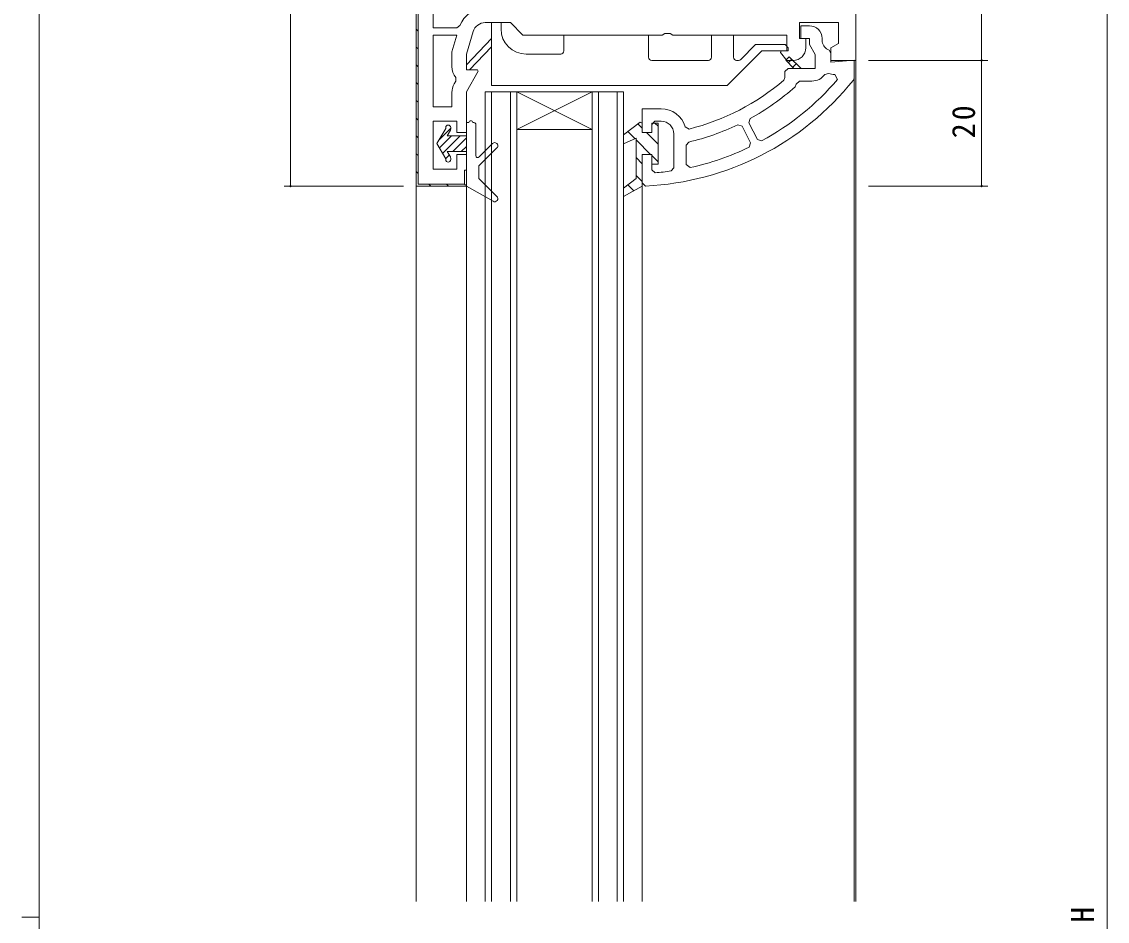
# Model space of a CAD drawing. Units: millimetres on the paper. Extents: x -420 to 373, y -297 to 267.
# Drawn here: x -420.5 to -247.7, y 1.2 to 144.4 of the extents above; entities that cross this region are included whole.
import ezdxf
from ezdxf.enums import TextEntityAlignment as Align

# ---------------------------------------------------------------- set-up
doc = ezdxf.new("R2010")
doc.units = ezdxf.units.MM
for name, color, linetype, lineweight in [('0-1_YKK_ZWAK', 7, 'Continuous', 9), ('0-3_YKK_12', 2, 'Continuous', 9), ('0-4_YKK_D', 6, 'Continuous', 9), ('0-6_YKK_13', 4, 'Continuous', 9), ('0-7_YKK_11', 7, 'Continuous', 9)]:
    doc.layers.add(name, color=color, linetype=linetype, lineweight=lineweight)
doc.styles.add('ＭＳ ゴシック', font='')
doc.styles.get('ＭＳ ゴシック').set_extended_font_data('MS Gothic')

msp = doc.modelspace()

# ---------------------------------------------------------------- linework, layer by layer
at = {"layer": '0-1_YKK_ZWAK'}
for p, q in [((-417.7, -260.6), (-417.7, 264.4)), ((-420.5, 1.9), (-417.7, 1.9))]:
    msp.add_line(p, q, dxfattribs=at)
at = {"layer": '0-3_YKK_12'}
for p, q in [((-357.725, 223.72), (-357.725, 4.395)), ((-287.725, 178.746), (-287.725, 4.395)), ((-288.025, 135.366), (-288.025, 4.395)), ((-346.725, 4.395), (-346.725, 133.246)), ((-324.725, 133.246), (-346.725, 133.246)), ((-345.725, 4.395), (-345.725, 133.246)), ((-342.725, 4.395), (-342.725, 133.246)), ((-341.725, 4.395), (-341.725, 133.246)), ((-341.725, 133.246), (-329.725, 127.246)), ((-329.725, 133.246), (-341.725, 127.246)), ((-329.725, 4.395), (-329.725, 133.246)), ((-328.725, 4.395), (-328.725, 133.246)), ((-325.725, 4.395), (-325.725, 133.246)), ((-324.725, 4.395), (-324.725, 133.246)), ((-341.725, 127.246), (-329.725, 127.246)), ((-349.725, 118.746), (-349.725, 4.395)), ((-321.725, 118.424), (-321.725, 4.395))]:
    msp.add_line(p, q, dxfattribs=at)
at = {"layer": '0-4_YKK_D'}
for p, q in [((-377.725, 208.246), (-377.725, 118.246)), ((-247.725, 171.246), (-247.725, -165.754)), ((-267.725, 169.246), (-267.725, 138.246)), ((-285.725, 138.246), (-266.725, 138.246)), ((-285.725, 138.246), (-266.725, 138.246)), ((-267.725, 138.246), (-267.725, 118.246)), ((-359.718, 118.246), (-378.725, 118.246)), ((-285.725, 118.246), (-266.725, 118.246))]:
    msp.add_line(p, q, dxfattribs=at)
for centre, start, end in [((-267.725, 138.246), 90, 270), ((-267.725, 138.246), 90, 270), ((-267.725, 138.246), 270, 90), ((-267.725, 138.246), 270, 90), ((-377.725, 118.246), 90, 270), ((-377.725, 118.246), 270, 90), ((-267.725, 118.246), 90, 270), ((-267.725, 118.246), 270, 90)]:
    msp.add_arc(centre, 0.106, start, end, dxfattribs=at)
at = {"layer": '0-6_YKK_13'}
for p, q in [((-345.717, 144.246), (-344.217, 144.246)), ((-345.717, 134.246), (-345.717, 144.246)), ((-344.217, 144.246), (-344.217, 143.246)), ((-345.717, 141.724), (-349.717, 137.546)), ((-349.217, 136.746), (-345.717, 140.409)), ((-306.051, 138.392), (-303.697, 140.746)), ((-340.217, 139.246), (-334.717, 139.246)), ((-320.217, 138.246), (-311.217, 138.246)), ((-302.717, 139.746), (-308.217, 134.246)), ((-306.717, 138.246), (-306.404, 138.246)), ((-349.717, 137.546), (-349.717, 136.746)), ((-349.717, 136.746), (-349.217, 136.746)), ((-308.217, 134.246), (-345.717, 134.246)), ((-349.725, 128.346), (-349.325, 128.346)), ((-349.725, 128.346), (-349.725, 118.246)), ((-348.725, 128.346), (-348.525, 128.346)), ((-348.225, 128.046), (-348.225, 123.084)), ((-354.425, 124.996), (-353.025, 127.421)), ((-354.076, 125.601), (-352.225, 127.452)), ((-354.026, 124.304), (-352.084, 126.246)), ((-353.533, 123.45), (-350.737, 126.246)), ((-353.025, 127.546), (-353.025, 127.421)), ((-352.78, 126.246), (-352.279, 127.113)), ((-352.78, 126.246), (-349.725, 126.246)), ((-352.225, 127.546), (-352.225, 127.313)), ((-354.425, 124.996), (-353.025, 122.571)), ((-351.89, 123.746), (-349.725, 125.911)), ((-350.543, 123.746), (-349.725, 124.564)), ((-345.579, 125.006), (-347.713, 122.872)), ((-353.04, 122.596), (-352.454, 123.182)), ((-352.78, 123.746), (-352.279, 122.878)), ((-352.78, 123.746), (-349.725, 123.746)), ((-352.225, 122.678), (-352.225, 122.446)), ((-347.725, 121.446), (-344.872, 124.299)), ((-353.025, 122.571), (-353.025, 122.446)), ((-347.725, 121.446), (-347.725, 119.446)), ((-347.725, 119.446), (-344.872, 116.6)), ((-345.474, 115.812), (-349.725, 118.246))]:
    msp.add_line(p, q, dxfattribs=at)
for points in [[(-334.217, 139.746), (-334.217, 142.246), (-320.717, 142.246), (-320.717, 138.746)], [(-310.717, 138.746), (-310.717, 142.246), (-307.217, 142.246), (-307.217, 138.746)], [(-303.697, 140.746), (-299.017, 140.746), (-298.517, 140.246), (-298.517, 139.746), (-302.717, 139.746)]]:
    msp.add_lwpolyline(points, dxfattribs=at)
for centre, radius, start, end in [((-340.217, 143.246), 4, 180, 270), ((-334.717, 139.746), 0.5, 270, 0), ((-320.217, 138.746), 0.5, 180, 270), ((-311.217, 138.746), 0.5, 270, 0), ((-306.717, 138.746), 0.5, 180, 270), ((-306.404, 138.746), 0.5, 270, 314.99998), ((-352.625, 127.546), 0.4, 0, 180), ((-349.025, 128.346), 0.3, 0, 180), ((-348.525, 128.046), 0.3, 0, 90), ((-352.625, 127.313), 0.4, 330, 0), ((-345.225, 124.653), 0.5, 314.99998, 135.00015), ((-352.625, 122.678), 0.4, 0, 30), ((-347.925, 123.084), 0.3, 180, 314.99997), ((-352.625, 122.446), 0.4, 180, 0), ((-345.225, 116.246), 0.5, 240.20996, 45.07144)]:
    msp.add_arc(centre, radius, start, end, dxfattribs=at)
at = {"layer": '0-7_YKK_11'}
for p, q in [((-355.025, 143.446), (-355.025, 183.946)), ((-357.725, 143.192), (-357.425, 142.892)), ((-355.025, 142.246), (-355.025, 130.846)), ((-357.725, 140.363), (-357.425, 140.064)), ((-297.924, 138.412), (-298.489, 137.846)), ((-357.725, 137.535), (-357.425, 137.235)), ((-299.025, 136.448), (-298.525, 136.948)), ((-298.525, 136.948), (-294.225, 136.948)), ((-297.217, 137.705), (-297.782, 137.139)), ((-296.51, 136.998), (-296.56, 136.948)), ((-292.689, 135.997), (-292.105, 136.175)), ((-291.071, 136.02), (-290.66, 135.195)), ((-357.725, 134.707), (-357.425, 134.407)), ((-357.725, 131.878), (-357.425, 131.578)), ((-357.725, 129.05), (-357.425, 128.75)), ((-322.417, 128.126), (-321.725, 127.434)), ((-320.225, 126.948), (-320.225, 128.048)), ((-319.71, 128.248), (-319.225, 127.762)), ((-303.42, 125.643), (-304.782, 128.317)), ((-357.725, 126.221), (-357.425, 125.921)), ((-324.023, 126.903), (-322.914, 125.794)), ((-321.039, 126.748), (-319.225, 124.934)), ((-314.281, 127.314), (-314.883, 127.66)), ((-322.725, 119.467), (-322.725, 125.882)), ((-322.725, 125.606), (-320.354, 123.235)), ((-314.34, 125.241), (-314.725, 124.754)), ((-302.735, 125.431), (-303.42, 125.643)), ((-357.725, 123.393), (-357.425, 123.093)), ((-322.725, 122.777), (-321.725, 121.777)), ((-320.238, 123.118), (-319.225, 122.106)), ((-357.725, 120.564), (-357.425, 120.265)), ((-349.725, 118.746), (-349.725, 120.746)), ((-322.725, 119.949), (-321.725, 118.949)), ((-355.706, 118.546), (-355.406, 118.246)), ((-352.878, 118.546), (-352.578, 118.246)), ((-350.096, 118.593), (-349.884, 118.38)), ((-324.043, 118.438), (-323.092, 117.487))]:
    msp.add_line(p, q, dxfattribs=at)
for points in [[(-357.725, 208.246), (-357.725, 118.246), (-349.725, 118.246), (-349.725, 123.246), (-351.225, 123.246), (-351.225, 120.946), (-355.025, 120.946), (-355.025, 128.546), (-351.225, 128.546), (-351.225, 126.746), (-349.725, 126.746), (-349.725, 133.246), (-347.835, 136.519), (-347.966, 136.746), (-349.725, 136.746), (-349.725, 139.246), (-348.653, 142.82)], [(-349.725, 118.746), (-349.725, 120.746), (-350.025, 120.746), (-350.025, 118.546), (-357.425, 118.546), (-357.425, 207.946), (-344.025, 207.946), (-344.025, 205.746), (-343.725, 205.746), (-343.725, 207.746)], [(-355.025, 143.446), (-355.025, 183.946), (-342.925, 183.946), (-342.925, 146.546), (-346.737, 146.546)], [(-295.725, 140.246), (-295.725, 141.746), (-296.725, 141.746), (-296.725, 144.246), (-290.525, 144.246), (-290.525, 140.939), (-291.725, 140.246), (-291.725, 138.246), (-287.725, 138.246), (-287.725, 169.246)], [(-350.758, 143.769), (-351.226, 143.446), (-355.025, 143.446)], [(-346.737, 144.246), (-342.725, 144.246), (-340.725, 142.246), (-318.591, 142.246), (-318.158, 142.496), (-317.292, 142.496), (-316.859, 142.246), (-298.725, 142.246), (-298.725, 139.746), (-299.63, 139.746), (-299.746, 139.501), (-298.725, 138.246), (-297.725, 138.246)], [(-298.525, 136.948), (-294.225, 136.948), (-294.225, 139.189), (-295.125, 140.748), (-295.125, 141.748), (-296.525, 141.748), (-296.525, 143.748), (-295.125, 143.748)], [(-355.025, 142.246), (-355.025, 130.846), (-352.025, 130.846), (-352.025, 133.112)], [(-352.025, 137.246), (-352.025, 139.583), (-351.226, 142.246), (-355.025, 142.246)], [(-293.125, 141.748), (-293.125, 141.305), (-293.11, 141.183)], [(-292.014, 139.856), (-291.725, 139.403), (-291.725, 137.97), (-288.025, 138.293), (-288.025, 135.422), (-288.134, 135.11)], [(-351.65, 134.512), (-351.39, 134.961), (-351.43, 135.52)], [(-299.025, 136.448), (-299.025, 135.497), (-299.2, 135.118)], [(-297.385, 134.047), (-297.217, 134.434), (-296.717, 134.948), (-294.725, 134.948)], [(-318.725, 130.548), (-321.725, 130.548), (-321.725, 126.948)], [(-320.225, 128.048), (-319.725, 128.548), (-318.725, 128.548)], [(-304.717, 124.418), (-304.488, 125.096), (-305.85, 127.77), (-306.511, 127.994)], [(-303.42, 125.643), (-304.782, 128.317), (-304.577, 128.983)], [(-316.725, 126.548), (-316.725, 121.135), (-317.154, 120.64)], [(-314.725, 124.754), (-314.725, 121.678), (-314.118, 121.189)], [(-321.202, 118.248), (-321.725, 118.748), (-321.725, 123.048)], [(-319.683, 120.351), (-320.225, 120.85), (-320.225, 123.048)]]:
    msp.add_lwpolyline(points, dxfattribs=at)
for points in [[(-296.459, 136.948), (-298.342, 138.83), (-298.908, 138.265), (-297.591, 136.948)], [(-322.725, 119.467), (-322.725, 125.882), (-324.725, 124.951), (-324.725, 126.368), (-322.055, 128.402), (-321.725, 128.23), (-321.725, 126.748), (-320.225, 126.748), (-320.225, 128.248), (-319.225, 128.248), (-319.225, 121.748), (-320.225, 121.748), (-320.225, 123.248), (-321.725, 123.248), (-321.725, 118.248), (-324.725, 116.58), (-324.725, 117.905)]]:
    msp.add_lwpolyline(points, close=True, dxfattribs=at)
for centre, radius, start, end in [((-346.737, 142.246), 4.3, 89.99997, 159.25763), ((-346.737, 142.246), 2, 89.99998, 163.30077), ((-295.125, 141.748), 2, 0, 89.99998), ((-297.725, 140.246), 2, 270, 359.99998), ((-291.17, 141.669), 2, 194.05469, 245.03664), ((-349.225, 137.246), 2.8, 179.99998, 218.05968), ((-323.291, 163.2), 45, 272.66092, 321.37575), ((-323.291, 163.2), 37, 284.09454, 310.62616), ((-323.291, 163.2), 43, 298.55736, 319.36307), ((-294.725, 137.448), 2.5, 269.99997, 324.54309), ((-291.225, 138.515), 2.5, 249.38329, 273.54097), ((-349.225, 133.112), 2.8, 149.99998, 180), ((-323.291, 163.2), 39, 298.67566, 311.62587), ((-318.725, 126.548), 4, 16.13879, 90), ((-318.725, 126.548), 2, 0, 89.99998), ((-323.291, 163.2), 39, 283.26862, 295.48409), ((-323.291, 163.2), 43, 282.31673, 295.59113), ((-323.291, 163.2), 43, 274.81299, 278.20569)]:
    msp.add_arc(centre, radius, start, end, dxfattribs=at)

# ---------------------------------------------------------------- texts
at = {"layer": '0-4_YKK_D', "color": 3, "style": 'ＭＳ ゴシック'}
msp.add_text('H', height=3.666, rotation=90, dxfattribs=at).set_placement((-248.725, 1.021), align=Align.BOTTOM_LEFT)
at = {"layer": '0-4_YKK_D', "color": 3, "insert": (-268.725, 125.846), "char_height": 3.666, "attachment_point": 7, "rotation": 90, "style": 'ＭＳ ゴシック'}
msp.add_mtext('\\T1.21;\\W0.95;20', dxfattribs=at)

doc.saveas('drawing.dxf')
